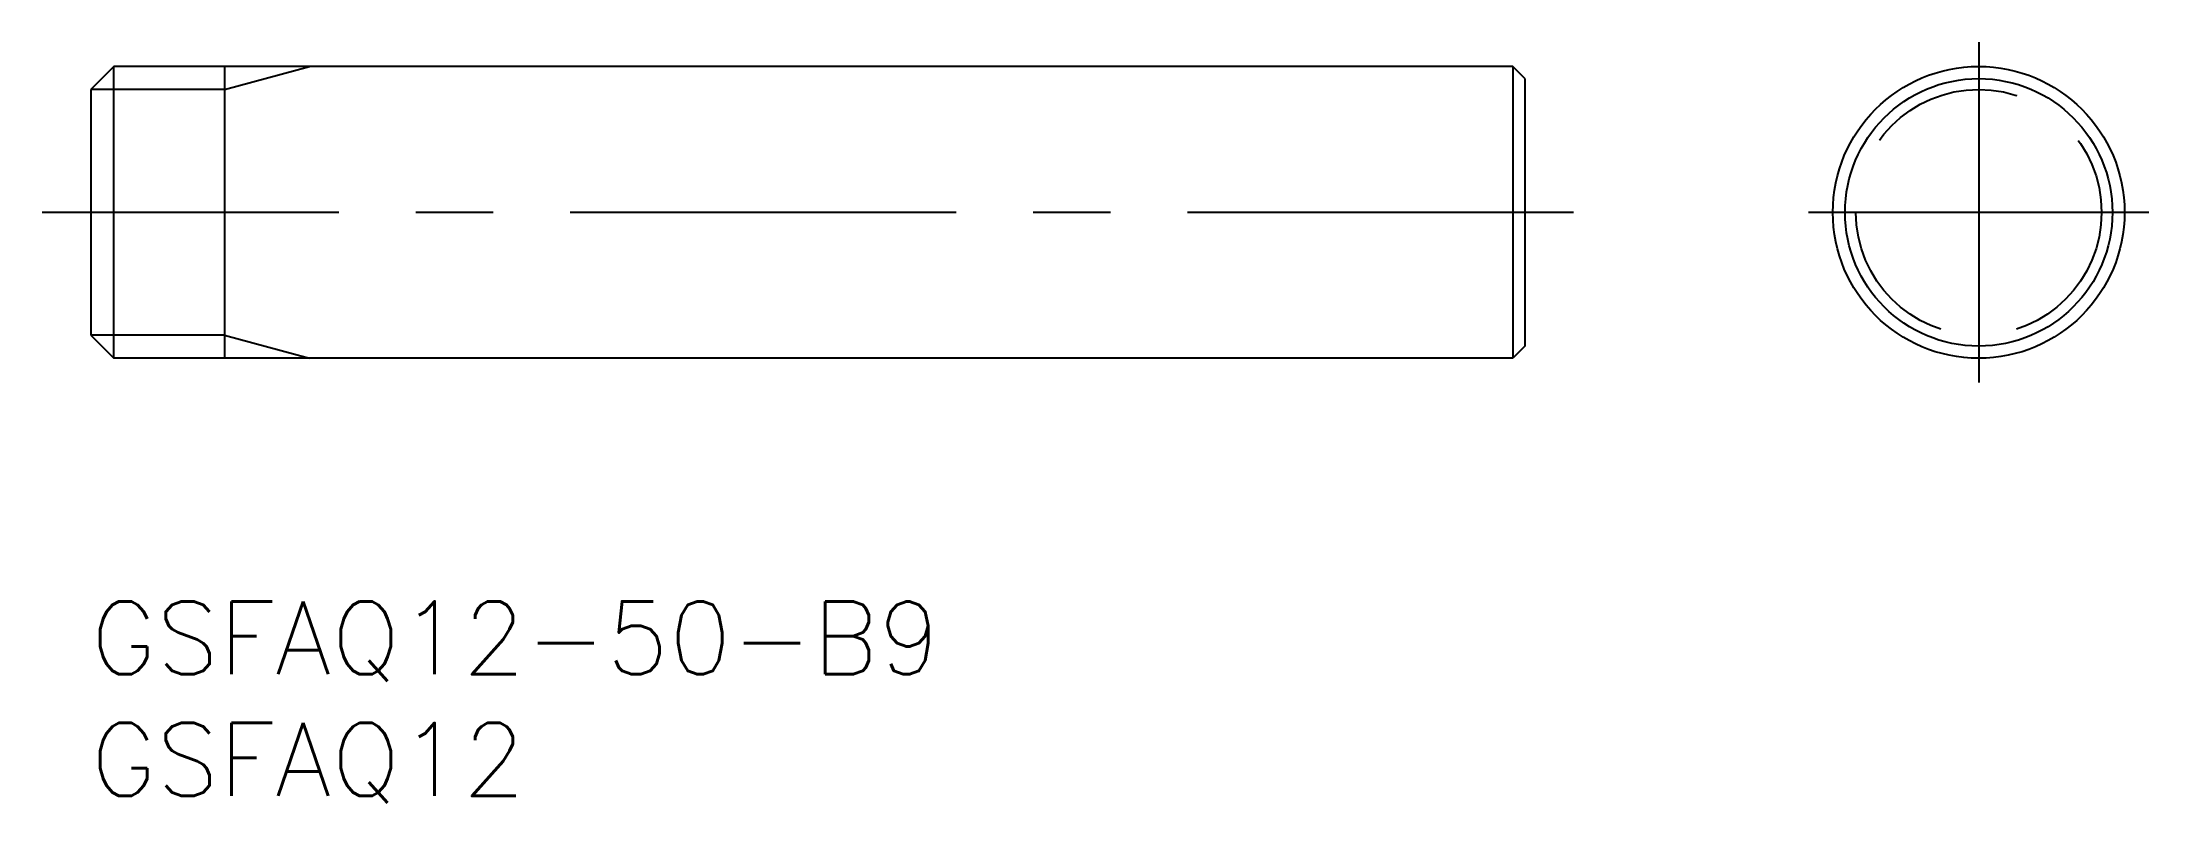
# Model space of a CAD drawing. Extents: x -2 to 84.7, y -8.3 to 23.
import ezdxf

# ---------------------------------------------------------------- set-up
doc = ezdxf.new("R2010")
doc.units = 0
doc.header["$LTSCALE"] = 0.5
doc.linetypes.add('CENTER', pattern=[50.8, 31.75, -6.35, 6.35, -6.35])
doc.linetypes.add('DASHED', pattern=[19.05, 12.7, -6.35])
for name, color, linetype in [('MSM_CENTER', 1, 'CENTER'), ('MSM_CONTINUOUS', 7, 'CONTINUOUS'), ('MSM_DASHED', 4, 'DASHED'), ('MSM_NARROW', 5, 'CONTINUOUS'), ('MSM_PART_NUMBER', 7, 'CONTINUOUS')]:
    doc.layers.add(name, color=color, linetype=linetype)
doc.styles.get("Standard").update_dxf_attribs({"font": 'txt.shx', "height": 3, "bigfont": 'bigfont.shx'})

# ---------------------------------------------------------------- blocks, each defined once
blk = doc.blocks.new('*U12')
at = {"layer": 'MSM_PART_NUMBER'}
blk.add_text('GSFAQ12-50-B9', height=3, dxfattribs=at).set_placement((0, -3))
blk = doc.blocks.new('*U13')
at = {"layer": 'MSM_PART_NUMBER'}
blk.add_text('GSFAQ12', height=3, dxfattribs=at).set_placement((0, -8))

msp = doc.modelspace()

# ---------------------------------------------------------------- linework, layer by layer
at = {"layer": 'MSM_CENTER'}
for p, q in [((77.668, 23), (77.668, 9)), ((61, 16), (-2, 16)), ((84.668, 16), (70.668, 16))]:
    msp.add_line(p, q, dxfattribs=at)
at = {"layer": 'MSM_CONTINUOUS'}
for p, q in [((0.947, 22), (0, 21.053)), ((58.5, 22), (0.947, 22)), ((0.947, 10), (0.947, 22)), ((5.5, 22), (5.5, 10)), ((59, 21.5), (58.5, 22)), ((58.5, 22), (58.5, 10)), ((0, 21.053), (0, 10.947)), ((59, 21.5), (59, 10.5)), ((0, 10.947), (0.947, 10)), ((59, 10.5), (58.5, 10)), ((58.5, 10), (0.947, 10))]:
    msp.add_line(p, q, dxfattribs=at)
for radius in [6, 5.5]:
    msp.add_circle((77.668, 16), radius, dxfattribs=at)
at = {"layer": 'MSM_DASHED'}
msp.add_circle((77.668, 16), 5.053, dxfattribs=at)
at = {"layer": 'MSM_NARROW'}
for p, q in [((5.5, 21.053), (9, 22)), ((5.5, 21.053), (0, 21.053)), ((5.5, 10.947), (0, 10.947)), ((5.5, 10.947), (9, 10))]:
    msp.add_line(p, q, dxfattribs=at)

# ---------------------------------------------------------------- block references
at = {"layer": 'MSM_CONTINUOUS'}
for name in ['*U12', '*U13']:
    msp.add_blockref(name, (0, 0), dxfattribs=at)

doc.saveas('drawing.dxf')
